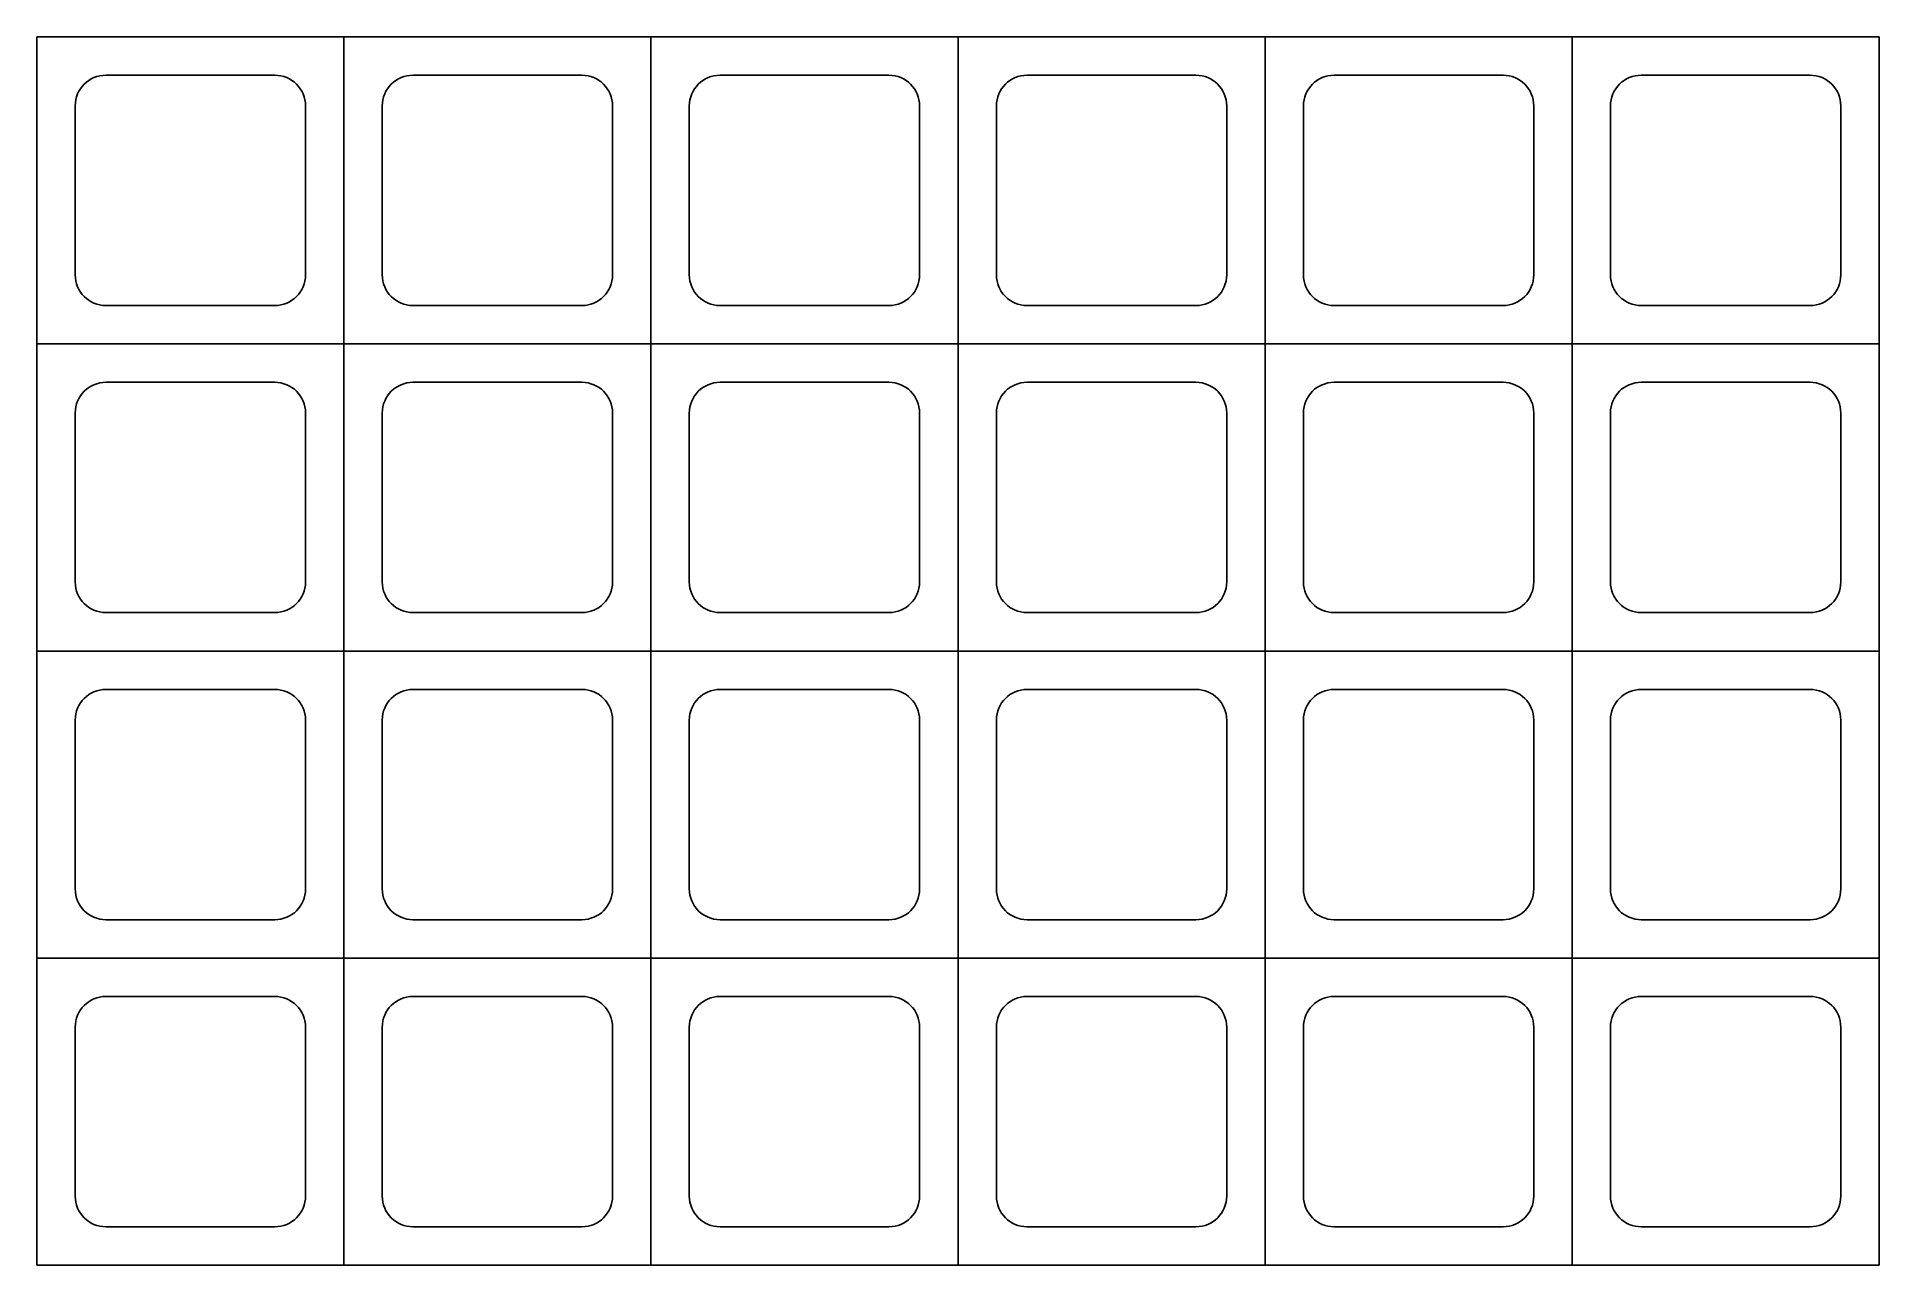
# Model space of a CAD drawing. Header units: inches. Extents: x 50 to 650, y 350 to 750.
import ezdxf

# ---------------------------------------------------------------- set-up
doc = ezdxf.new("R2010")
doc.units = ezdxf.units.IN
doc.header["$MEASUREMENT"] = 0

msp = doc.modelspace()

# ---------------------------------------------------------------- linework, layer by layer
for p, q in [((150, 750), (150, 350)), ((250, 750), (250, 350)), ((350, 750), (350, 350)), ((450, 750), (450, 350)), ((550, 750), (550, 350)), ((72.5, 737.5), (127.5, 737.5)), ((172.5, 737.5), (227.5, 737.5)), ((272.5, 737.5), (327.5, 737.5)), ((372.5, 737.5), (427.5, 737.5)), ((472.5, 737.5), (527.5, 737.5)), ((572.5, 737.5), (627.5, 737.5)), ((62.5, 672.5), (62.5, 727.5)), ((137.5, 727.5), (137.5, 672.5)), ((162.5, 672.5), (162.5, 727.5)), ((237.5, 727.5), (237.5, 672.5)), ((262.5, 672.5), (262.5, 727.5)), ((337.5, 727.5), (337.5, 672.5)), ((362.5, 672.5), (362.5, 727.5)), ((437.5, 727.5), (437.5, 672.5)), ((462.5, 672.5), (462.5, 727.5)), ((537.5, 727.5), (537.5, 672.5)), ((562.5, 672.5), (562.5, 727.5)), ((637.5, 727.5), (637.5, 672.5)), ((127.5, 662.5), (72.5, 662.5)), ((227.5, 662.5), (172.5, 662.5)), ((327.5, 662.5), (272.5, 662.5)), ((427.5, 662.5), (372.5, 662.5)), ((527.5, 662.5), (472.5, 662.5)), ((627.5, 662.5), (572.5, 662.5)), ((50, 650), (650, 650)), ((72.5, 637.5), (127.5, 637.5)), ((172.5, 637.5), (227.5, 637.5)), ((272.5, 637.5), (327.5, 637.5)), ((372.5, 637.5), (427.5, 637.5)), ((472.5, 637.5), (527.5, 637.5)), ((572.5, 637.5), (627.5, 637.5)), ((62.5, 572.5), (62.5, 627.5)), ((137.5, 627.5), (137.5, 572.5)), ((162.5, 572.5), (162.5, 627.5)), ((237.5, 627.5), (237.5, 572.5)), ((262.5, 572.5), (262.5, 627.5)), ((337.5, 627.5), (337.5, 572.5)), ((362.5, 572.5), (362.5, 627.5)), ((437.5, 627.5), (437.5, 572.5)), ((462.5, 572.5), (462.5, 627.5)), ((537.5, 627.5), (537.5, 572.5)), ((562.5, 572.5), (562.5, 627.5)), ((637.5, 627.5), (637.5, 572.5)), ((127.5, 562.5), (72.5, 562.5)), ((227.5, 562.5), (172.5, 562.5)), ((327.5, 562.5), (272.5, 562.5)), ((427.5, 562.5), (372.5, 562.5)), ((527.5, 562.5), (472.5, 562.5)), ((627.5, 562.5), (572.5, 562.5)), ((50, 550), (650, 550)), ((72.5, 537.5), (127.5, 537.5)), ((172.5, 537.5), (227.5, 537.5)), ((272.5, 537.5), (327.5, 537.5)), ((372.5, 537.5), (427.5, 537.5)), ((472.5, 537.5), (527.5, 537.5)), ((572.5, 537.5), (627.5, 537.5)), ((62.5, 472.5), (62.5, 527.5)), ((137.5, 527.5), (137.5, 472.5)), ((162.5, 472.5), (162.5, 527.5)), ((237.5, 527.5), (237.5, 472.5)), ((262.5, 472.5), (262.5, 527.5)), ((337.5, 527.5), (337.5, 472.5)), ((362.5, 472.5), (362.5, 527.5)), ((437.5, 527.5), (437.5, 472.5)), ((462.5, 472.5), (462.5, 527.5)), ((537.5, 527.5), (537.5, 472.5)), ((562.5, 472.5), (562.5, 527.5)), ((637.5, 527.5), (637.5, 472.5)), ((127.5, 462.5), (72.5, 462.5)), ((227.5, 462.5), (172.5, 462.5)), ((327.5, 462.5), (272.5, 462.5)), ((427.5, 462.5), (372.5, 462.5)), ((527.5, 462.5), (472.5, 462.5)), ((627.5, 462.5), (572.5, 462.5)), ((50, 450), (650, 450)), ((72.5, 437.5), (127.5, 437.5)), ((172.5, 437.5), (227.5, 437.5)), ((272.5, 437.5), (327.5, 437.5)), ((372.5, 437.5), (427.5, 437.5)), ((472.5, 437.5), (527.5, 437.5)), ((572.5, 437.5), (627.5, 437.5)), ((62.5, 372.5), (62.5, 427.5)), ((137.5, 427.5), (137.5, 372.5)), ((162.5, 372.5), (162.5, 427.5)), ((237.5, 427.5), (237.5, 372.5)), ((262.5, 372.5), (262.5, 427.5)), ((337.5, 427.5), (337.5, 372.5)), ((362.5, 372.5), (362.5, 427.5)), ((437.5, 427.5), (437.5, 372.5)), ((462.5, 372.5), (462.5, 427.5)), ((537.5, 427.5), (537.5, 372.5)), ((562.5, 372.5), (562.5, 427.5)), ((637.5, 427.5), (637.5, 372.5)), ((127.5, 362.5), (72.5, 362.5)), ((227.5, 362.5), (172.5, 362.5)), ((327.5, 362.5), (272.5, 362.5)), ((427.5, 362.5), (372.5, 362.5)), ((527.5, 362.5), (472.5, 362.5)), ((627.5, 362.5), (572.5, 362.5))]:
    msp.add_line(p, q)
msp.add_lwpolyline([(50, 750), (650, 750), (650, 350), (50, 350)], close=True)
for centre, start, end in [((72.5, 727.5), 90, 180), ((127.5, 727.5), 0, 90), ((172.5, 727.5), 90, 180), ((227.5, 727.5), 0, 90), ((272.5, 727.5), 90, 180), ((327.5, 727.5), 0, 90), ((372.5, 727.5), 90, 180), ((427.5, 727.5), 0, 90), ((472.5, 727.5), 90, 180), ((527.5, 727.5), 0, 90), ((572.5, 727.5), 90, 180), ((627.5, 727.5), 0, 90), ((72.5, 672.5), 180, 270), ((127.5, 672.5), 270, 0), ((172.5, 672.5), 180, 270), ((227.5, 672.5), 270, 0), ((272.5, 672.5), 180, 270), ((327.5, 672.5), 270, 0), ((372.5, 672.5), 180, 270), ((427.5, 672.5), 270, 0), ((472.5, 672.5), 180, 270), ((527.5, 672.5), 270, 0), ((572.5, 672.5), 180, 270), ((627.5, 672.5), 270, 0), ((72.5, 627.5), 90, 180), ((127.5, 627.5), 0, 90), ((172.5, 627.5), 90, 180), ((227.5, 627.5), 0, 90), ((272.5, 627.5), 90, 180), ((327.5, 627.5), 0, 90), ((372.5, 627.5), 90, 180), ((427.5, 627.5), 0, 90), ((472.5, 627.5), 90, 180), ((527.5, 627.5), 0, 90), ((572.5, 627.5), 90, 180), ((627.5, 627.5), 0, 90), ((72.5, 572.5), 180, 270), ((127.5, 572.5), 270, 0), ((172.5, 572.5), 180, 270), ((227.5, 572.5), 270, 0), ((272.5, 572.5), 180, 270), ((327.5, 572.5), 270, 0), ((372.5, 572.5), 180, 270), ((427.5, 572.5), 270, 0), ((472.5, 572.5), 180, 270), ((527.5, 572.5), 270, 0), ((572.5, 572.5), 180, 270), ((627.5, 572.5), 270, 0), ((72.5, 527.5), 90, 180), ((127.5, 527.5), 0, 90), ((172.5, 527.5), 90, 180), ((227.5, 527.5), 0, 90), ((272.5, 527.5), 90, 180), ((327.5, 527.5), 0, 90), ((372.5, 527.5), 90, 180), ((427.5, 527.5), 0, 90), ((472.5, 527.5), 90, 180), ((527.5, 527.5), 0, 90), ((572.5, 527.5), 90, 180), ((627.5, 527.5), 0, 90), ((72.5, 472.5), 180, 270), ((127.5, 472.5), 270, 0), ((172.5, 472.5), 180, 270), ((227.5, 472.5), 270, 0), ((272.5, 472.5), 180, 270), ((327.5, 472.5), 270, 0), ((372.5, 472.5), 180, 270), ((427.5, 472.5), 270, 0), ((472.5, 472.5), 180, 270), ((527.5, 472.5), 270, 0), ((572.5, 472.5), 180, 270), ((627.5, 472.5), 270, 0), ((72.5, 427.5), 90, 180), ((127.5, 427.5), 0, 90), ((172.5, 427.5), 90, 180), ((227.5, 427.5), 0, 90), ((272.5, 427.5), 90, 180), ((327.5, 427.5), 0, 90), ((372.5, 427.5), 90, 180), ((427.5, 427.5), 0, 90), ((472.5, 427.5), 90, 180), ((527.5, 427.5), 0, 90), ((572.5, 427.5), 90, 180), ((627.5, 427.5), 0, 90), ((72.5, 372.5), 180, 270), ((127.5, 372.5), 270, 0), ((172.5, 372.5), 180, 270), ((227.5, 372.5), 270, 0), ((272.5, 372.5), 180, 270), ((327.5, 372.5), 270, 0), ((372.5, 372.5), 180, 270), ((427.5, 372.5), 270, 0), ((472.5, 372.5), 180, 270), ((527.5, 372.5), 270, 0), ((572.5, 372.5), 180, 270), ((627.5, 372.5), 270, 0)]:
    msp.add_arc(centre, 10, start, end)

doc.saveas('drawing.dxf')
